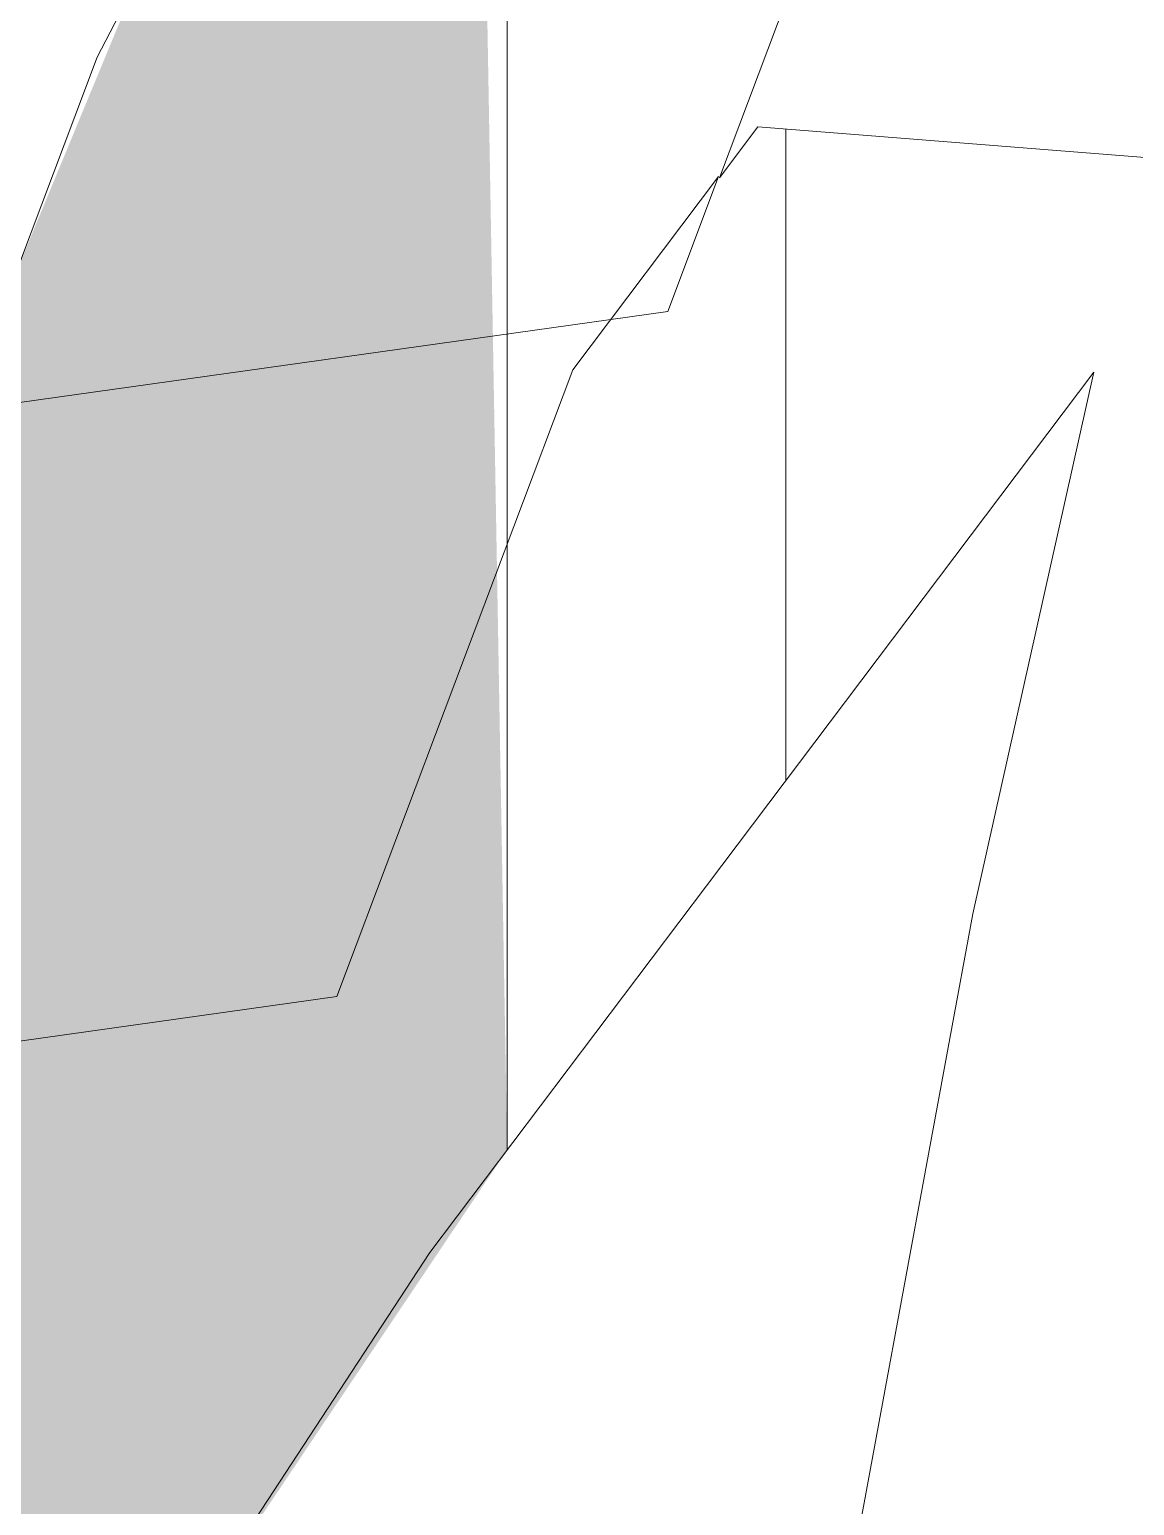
# Model space of a CAD drawing. Header units: metres. Extents: x 3856 to 4207, y -1118 to -691.
# Drawn here: x 3951.285 to 3951.682, y -965.704 to -965.174 of the extents above; entities that cross this region are included whole.
import ezdxf

# ---------------------------------------------------------------- set-up
doc = ezdxf.new("R2010")
doc.units = ezdxf.units.M
doc.layers.add('Parking', color=7, linetype='Continuous', lineweight=9)
doc.layers.add('Planting', color=7, linetype='Continuous', lineweight=9)
doc.layers.add('ROA-E00-URB-A101-MASTER_PLAN cambio estaciomientos_dwg', color=7, linetype='Continuous', lineweight=9, true_color=0x767676)

# ---------------------------------------------------------------- blocks, each defined once
blk = doc.blocks.new('M_RPC Árbol - Caducifolio - Chopo de Lombardía - 12_2 metros-V104-IMPLANTACIÓN - KIT COMERCIAL')
at = {"layer": 'Planting'}
for p, q in [((-0.95624, -0.91105), (-1.02377, -1.09025)), ((-1.24711, -1.04704), (-1.23303, -1.02009)), ((-1.29433, -1.17237), (-1.24711, -1.04704)), ((-1.02377, -1.09025), (-1.01001, -1.07203)), ((-1.01001, -1.07203), (-0.83286, -1.08601)), ((-1.07638, -1.15909), (-1.0241, -1.08981)), ((-1.0241, -1.08981), (-1.04231, -1.13814)), ((-1.04231, -1.13814), (-1.29336, -1.17342)), ((-1.16108, -1.38386), (-1.07638, -1.15909)), ((-0.88946, -1.15993), (-1.02845, -1.34409)), ((-0.93282, -1.35416), (-0.88946, -1.15993)), ((-1.02845, -1.34409), (-1.12772, -1.47563)), ((-0.98631, -1.6439), (-0.93282, -1.35416)), ((-1.42503, -1.42096), (-1.16108, -1.38386)), ((-1.12772, -1.47563), (-1.26347, -1.68285))]:
    blk.add_line(p, q, dxfattribs=at)
blk.add_arc((-0.02749, 0.00851), 3.36028, 180, 360, dxfattribs=at)
blk = doc.blocks.new('Cour Parqueadero verde - 5_00x2_50 p-V1039-IMPLANTACIÓN - KIT COMERCIAL')
at = {"layer": 'Parking', "true_color": 0xc1ce84}
h = blk.add_hatch(color=53, dxfattribs=at)
h.paths.add_polyline_path([(0.9172, -2.5), (0.87693, -2.35112), (0.96324, -2.12733), (1.13829, -2.03217), (1.19466, -1.76746), (1.24545, -1.78448), (1.24545, -1.27487), (1.14067, -1.33182), (1.05436, -1.55561), (1.07335, -1.6258), (1.04545, -1.66967), (1.04024, -1.7), (1.02037, -1.7), (0.90087, -1.89076), (0.82791, -2.16987), (0.64898, -2.29433), (0.54386, -2.32737), (0.39232, -2.2546), (0.17115, -1.94228), (-0.00234, -1.79268), (-0.02168, -1.61108), (-0.02178, -1.49016), (-0.1008, -1.59485), (-0.21628, -1.61108), (-0.31455, -1.53714), (-0.31455, -1.7), (-1.05455, -1.7), (-1.05455, 2.5), (-1.25455, 2.5), (-1.25455, -2.5), (0.87693, -2.5)])
h.paths.add_polyline_path([(0.64898, -2.03985), (0.80846, -2.03149), (0.84926, -1.87689), (0.71585, -1.79026), (0.59174, -1.89076), (0.64577, -2.03149)])
h.paths.add_polyline_path([(1.04545, -1.22092), (1.09828, -1.05642), (1.24545, -0.83736), (1.23533, -0.26113), (1.181, -0.29498), (1.24545, -0.14448), (1.23935, 2.5), (1.1487, 2.5), (1.05417, 2.40268), (1.04545, 2.40268), (1.04545, -0.4029), (1.11236, -0.41862), (1.06892, -0.52349), (1.04545, -0.5729), (1.04545, -1.08138)])
h.paths.add_polyline_path([(0.30545, -1.10958), (0.30545, 2.39603), (0.21298, 2.35501), (0.11694, 2.20041), (0.12991, 2.10816), (0.21298, 1.95101), (0.28428, 1.84764), (0.25105, 1.7489), (0.12991, 1.8242), (0.06669, 1.88761), (-0.02285, 1.76897), (-0.14918, 1.85101), (-0.27329, 1.75051), (-0.25155, 1.69388), (-0.29029, 1.57875), (-0.31455, 1.55308), (-0.31455, -0.98992), (-0.16766, -0.96078), (-0.16521, -0.94869), (-0.05065, -0.96078), (0.01675, -0.83866), (0.1558, -0.8599), (0.18527, -1.00594), (0.20558, -1.02346)])
h.paths.add_polyline_path([(-0.16718, 2.22921), (-0.13395, 2.32795), (-0.2443, 2.5), (-0.31455, 2.5), (-0.31455, 2.33082), (-0.26929, 2.28542), (-0.18021, 2.23639)])
at = {"layer": 'Parking'}
blk.add_line((1.24545, -0.83736), (1.24545, -0.26113), dxfattribs=at)
blk = doc.blocks.new('ROA-E00-URB-A101-MASTER_PLAN cambio estaciomientos_dwg-7942325-IMPLANTACIÓN - KIT COMERCIAL')
at = {"lineweight": 9}
blk.add_line((965.21019, 3951.55678), (965.44374, 3951.55678), dxfattribs=at)

msp = doc.modelspace()

# ---------------------------------------------------------------- block references
at = {"layer": 'Parking'}
msp.add_blockref('Cour Parqueadero verde - 5_00x2_50 p-V1039-IMPLANTACIÓN - KIT COMERCIAL', (3950.21137, -964.73883), dxfattribs=at)
at = {"layer": 'Planting'}
msp.add_blockref('M_RPC Árbol - Caducifolio - Chopo de Lombardía - 12_2 metros-V104-IMPLANTACIÓN - KIT COMERCIAL', (3952.55676, -964.13737), dxfattribs=at)
at = {"layer": 'ROA-E00-URB-A101-MASTER_PLAN cambio estaciomientos_dwg', "color": 7, "rotation": 269.9999999999999}
msp.add_blockref('ROA-E00-URB-A101-MASTER_PLAN cambio estaciomientos_dwg-7942325-IMPLANTACIÓN - KIT COMERCIAL', (0, 0), dxfattribs=at)

doc.saveas('drawing.dxf')
